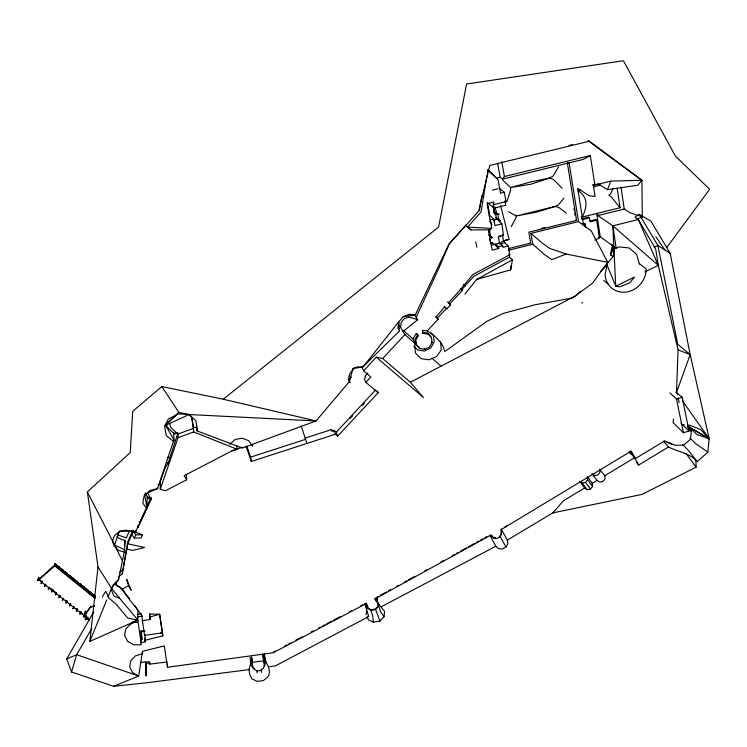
<?xml version="1.0" encoding="UTF-8"?>
<svg xmlns="http://www.w3.org/2000/svg" width="747" height="747" viewBox="0 0 747 747"><rect width="100%" height="100%" fill="white"/><g stroke="black" fill="none" stroke-linecap="round" stroke-linejoin="round"><path stroke-width="1.12" d="M138.074 525.262L137.999 527.475L151.202 499.295L151.221 497.549M167.393 661.926L149.755 664.148L149.774 662.421M146.785 507.353L150.717 497.773L147.308 496.82L145.105 492.936M146.151 663.439L145.954 676.035L145.936 662.094L146.151 663.439L149.577 663M135.132 605.761L137.906 610.458L137.737 620.066L141.155 642.812L145.086 641.86L144.946 634.651M147.308 496.82L146.748 508.688L142.826 503.104L144.04 495.896L150.016 490.321L157.71 488.818L157.477 487.819M145.086 641.86L145.226 638.022M145.011 631.262L141.127 631.794L141.08 644.829L133.75 644.81L127.634 641.374L124.628 635.557L125.683 629.161L130.482 624.165L135.095 621.84M141.155 642.812L141.323 638.564L141.706 639.105M139.474 522.274L139.446 523.031L145.805 509.445M682.562 444.512L688.314 450.31L697.203 461.665L707.839 452.103L709.192 438.788L690.181 354.592L670.152 253.308L650.898 221.103L639.161 214.258L634.959 217.162L638.321 219.534L655.726 249.237L658.294 265.334L678.071 349.848L676.511 392.464L677.846 394.351M116.887 536.43A11.625 10.449 -1.3 0 0 119.595 538.596L125.16 540.548L124.488 552.005L118.493 550.464L114.207 545.992L112.526 541.033L114.328 535.776L119.231 531.761L125.785 530.221L135.861 531.836L135.674 530.575M119.492 575.965L122.209 573.939L127.877 541.5L132.789 530.389M118.745 576.245L118.549 579.541L111.48 588.319L108.016 596.806M510.995 265.633L510.705 269.835L476.763 279.397L464.839 294.159M367.01 616.789L368.383 619.749L373.332 622.195L379.878 621.056L384.117 616.602L380.587 611.868L378.598 605.649L378.766 603.436M384.117 616.602L384.528 611.251L378.262 603.744L376.292 597.581L378.318 596.461M142.612 652.15L142.481 653.784L135.487 655.791L130.734 660.712L129.689 666.996L132.649 672.702L138.699 676.054L142.481 651.291L164.275 645.931L167.468 667.258L273.187 652.775L366.114 603.604L368.448 608.628L371.745 610.271L375.321 609.645L377.758 607.087L378.029 603.557L374.742 599.038L490.62 535.207L493.916 538.157L497.063 538.419L499.967 536.888L501.517 534.133L500.92 529.754L631.206 451.123L635.408 458.555L664.494 441.01L675.325 445.305L683.916 445.081L690.452 439.171L691.395 430.991L687.343 426.808M400.644 327.373L401.158 322.405L404.491 318.483L409.431 317.045L417.722 319.763L403.053 331.472M137.756 620.141L89.855 641.393L97.997 566.917L87.38 491.937L130.221 452.561L132.714 411.317L161.838 386.535L223.26 399.234L316.056 420.944L349.465 381.484L352.957 368.402L362.631 367.104L399.514 330.958L398.73 321.78L403.296 316.663L409.627 314.235L415.183 315.066L448.91 244.241L478.64 211.224L489.808 165.414L589.448 141.183L641.888 180.279L642.299 217.162L637.023 218.712M673.477 419.104L673.075 422.578L683.421 432.774L689.033 430.991L682.198 397.273L675.848 392.082M690.648 431.075L690.91 428.787L689.444 427.209M366.086 614.818L366.665 609.879M611.69 247.948L610.607 255.203L613.268 256.361L614.473 248.742M122.209 573.939L127.774 543.769L133.601 530.594L133.564 531.462L131.677 530.79M479.387 210.514L481.796 195.733M486.988 175.461L481.021 212.017L467.594 227.116L470.937 229.908L489.985 229.852L491.722 228.283L491.087 224.791L491.787 224.623L491.517 223.129L489.808 221.551M487.361 173.173L487.735 170.895M444.25 306.363L446.809 308.81L450.488 304.86L448.265 302.862L458.023 292.366L472.842 274.569L509.799 254.736L509.034 253.999L509.594 257.099L512.405 259.835L510.705 269.798M124.357 544.862L125.16 540.548M87.38 491.937L114.571 544.937L124.684 549.867L118.549 579.541L113.068 585.06L111.378 589.822L113.833 595.938L119.679 598.366L137.644 619.758L137.569 622.354L131.528 622.522L132.452 623.605M611.933 244.222L612.577 246.305L610.607 255.203L614.557 246.454M264.522 666.287L265.456 662.309L264.345 653.896C263.738 662.001 272.244 668.21 268.332 676.418L263.476 680.545L257.426 681.413L251.991 678.911L249.666 674.457L249.059 669.611L250.768 663.187M186.358 474.317L186.647 479.789L165.432 490.751L160.241 489.294L160.203 481.74L165.358 467.351L168.168 463.075L177.879 433.195L173.78 434.119M249.059 669.611L145.852 682.889L113.516 686.278L71.544 671.983L76.68 654.68L91.648 628.722M506.765 201.886L510.593 190.158L510.621 187.553L502.936 180.391M87.735 617.05L86.689 619.749L88.109 618.086M87.772 617.47L87.25 619.002L87.885 618.46M160.241 489.294L178.057 437.621L177.879 433.195M114.571 544.937L119.492 530.996L135.805 531.481L146.944 507.381L144.591 494.477L157.598 488.323L173.958 439.918L173.752 433.213L166.992 426.873L166.618 424.604M77.38 608.842L76.306 611.541L77.735 609.869M77.417 609.263L76.876 610.794L77.511 610.243M639.161 214.258L657.911 245.483L677.753 344.32L690.181 354.592L676.511 392.464L676.39 391.914M66.922 600.551L65.829 603.249L67.267 601.578M66.959 600.971L66.399 602.502L67.034 601.951M56.389 592.595L55.82 594.126L56.455 593.566M52.813 589.364L51.692 592.063L53.168 590.784M48.985 587.273L48.125 589.243L49.722 587.674M45.418 584.443L44.549 586.423L46.034 585.134M41.832 581.614L40.964 583.584L42.448 582.287M607.498 189.645L610.822 181.101L641.888 180.279L637.779 185.237L607.498 189.645L597.787 183.697M89.855 641.393L106.718 599.99M612.885 188.58L610.701 193.818L608.786 195.312L611.121 196.648L620.047 207.741L582.249 217.06L581.334 216.415L581.726 218.852L582.641 219.506L583.444 224.604L582.529 223.932M129.352 531.098L126.346 537.905L118.353 535.104L117.951 533.442M134.339 538.129L135.767 534.899L133.218 531.462L142.518 534.749L141.09 537.952L134.339 538.129L131.789 534.684M416.135 317.288L438.834 268.285L449.433 243.541L465.726 225.22L470.937 229.908M511.265 226.658L515.934 217.937L516.252 215.995L508.623 211.812M439.871 341.482L440.711 342.331L441.253 349.969L436.659 356.506L429.002 359.793L421.037 358.672L415.528 353.154L414.594 345.329L415.444 343.816L413.091 339.007L416.163 333.545L418.283 335.683L415.752 340.184L416.34 345.123L419.814 348.616L424.838 349.335L429.506 347.019L432.046 342.537L431.477 337.597L427.368 333.087L422.335 332.359L422.97 333.349L428.012 334.086M416.378 333.386L417.666 334.684L415.136 339.175L416.34 345.123M500.723 534.189L501.657 532.527L501.181 528.988L507.39 540.1L507.876 543.695L505.962 547.084L502.386 548.97L498.51 548.653L495.803 546.234L489.789 535.011L492.46 537.392L495.317 537.635M71.544 671.983L66.707 658.919L93.674 612.036M102.274 597.068L105.719 591.082L109.155 598.366L115.841 603.903L127.784 618.068L137.737 620.066L131.528 622.522M558.653 166.796L553.079 176.077L549.764 177.973L530.874 184.238L510.621 187.553L530.491 181.997L549.764 177.973L553.658 179.625L562.146 188.309M189.14 414.538L164.947 425.613L178.888 412.428L189.14 414.538L316.056 420.944L242.355 448.06L197.068 430.907L196.059 421.019L189.14 414.538L178.757 413.894L168.402 418.908L164.676 426.033L166.254 435.604L173.762 441.561L173.958 439.918L165.432 424.856M85.942 613.184L90.714 606.816L94.561 605.668M85.98 613.567L90.032 607.414L94.608 606.05M497.726 163.761L500.135 177.235L502.582 179.112L504.402 176.535L590.335 155.572L594.845 185.023L610.822 181.101M493.935 220.972L494.318 219.935L496.587 219.375L495.485 213.315L493.767 211.803M667.024 247.192L709.65 189.308L675.335 155.974L623.409 60.722L466.614 84L438.62 227.041L223.26 399.234M582.23 483.038L585.489 482.403L587.59 479.798L587.301 476.726L592.315 483.3L592.604 486.39L590.475 489.033L587.179 489.677L584.64 487.95L579.709 481.329L582.23 483.038L587.179 489.677M563.873 198.244L558.326 204.949L555.17 206.424L536.206 212.26L516.252 215.995L555.17 206.424L558.728 207.414L566.282 213.11M606.919 263.868L613.268 256.361M507.39 540.1L552.799 512.909L563.35 500.845L584.64 487.95M349.876 378.785L351.258 377.291L350.026 376.255M398.226 326.869L399.524 325.468L404.902 334.619L415.444 343.816M306.756 443.503L305.224 438.078L331.201 429.665L331.649 431.019L334.03 430.253L335.394 434.222L337.7 436.117L378.131 392.745L365.843 382.352L370.839 376.974L363.612 370.839L376.292 357.15L382.716 358.532L410.336 382.24L423.446 397.572L376.292 357.15M367.897 372.977L364.938 376.161L365.488 377.384L364.237 378.738L365.843 382.352M382.716 358.532L404.902 334.619M444.586 306.821L435.921 317.214L438.153 319.193L427.172 330.986L422.615 330.323L422.97 333.349M450.488 304.86L449.769 303.898L462.337 290.387L461.898 289.836L464.914 285.952L473.981 276.213L509.594 257.099M438.153 319.193L437.397 318.11L446.473 308.352L446.809 308.81M337.7 436.117L336.327 432.13L375.648 389.906M350.212 418.329L352.584 415.78M362.071 405.602L364.443 403.053M378.598 605.649L375.442 608.964L379.878 621.056M580.176 291.545L576.086 295.541L410.336 382.24M600.607 271.563L607.143 265.166L607.647 262.309L591.344 231.01L578.477 221.607L569.083 162.585M164.947 425.613L178.888 412.428L161.838 386.535M95.252 598.534L54.708 565.918L54.559 563.78L95.149 596.059M54.68 565.507L56.156 564.19L54.802 563.555M68.771 575.218L70.386 575.657L68.92 576.964L68.631 575.115M72.674 579.355L73.309 578.794L72.59 578.393M75.802 580.886L77.436 581.334L75.97 582.641L75.671 580.774M89.733 592.1L91.386 592.576L89.929 593.865L89.603 591.997M93.599 596.199L94.234 595.639L93.496 595.228M89.621 620.047L38.872 579.859L54.708 565.918M38.928 578.309L38.76 577.683L37.359 580.736L38.853 579.439M45.128 585.667L45.716 584.135M48.704 588.496L49.349 587.936M52.262 591.316L52.906 590.756M55.539 594.36L55.241 594.873L56.716 593.594M59.078 597.161L58.78 597.675L60.255 596.395M62.608 599.953L62.309 600.467L63.756 598.786M62.879 599.72L63.523 599.169M69.63 605.509L69.331 606.022L70.806 604.753M73.122 608.273L72.823 608.786L74.121 607.012M73.393 608.039L73.944 606.508M80.069 613.773L79.78 614.286L81.246 613.026M83.533 616.508L83.234 617.022L84.7 615.761M83.804 616.275L84.336 614.744M119.716 572.221L122.405 570.204M504.935 526.999L507.596 525.281M491.311 245.287L499.538 243.261L503.478 240.87L509.155 239.47L500.583 205.388M592.315 483.3L597.114 480.386L599.654 482.123L602.95 481.479L605.079 478.836L604.799 475.736L599.636 469.247L599.916 472.319L597.815 474.943L594.556 475.578L592.044 473.85L597.114 480.386M604.799 475.736L634.548 457.715L638.685 465.026L668.509 446.986C677.716 451.767 688.006 452.785 695.915 460.021L696.092 467.174L641.962 494.421L552.799 512.909M499.538 243.261L498.352 236.79L500.331 235.604M380.344 595.35L386.423 591.997M388.449 590.877L390.476 589.756M396.554 586.404L398.59 585.293M404.669 581.941L406.695 580.821M408.721 579.7L414.8 576.348M424.931 570.764L426.957 569.644M441.15 561.828L443.176 560.708M452.299 555.684L454.325 554.563M456.352 553.443L458.378 552.332M460.404 551.211L466.483 547.859M468.509 546.739L474.588 543.386M476.614 542.275L478.65 541.155M480.676 540.034L482.702 538.923M484.728 537.803L486.755 536.682M476.763 279.397L512.405 259.835M590.335 155.572L583.276 159.419L502.582 179.112M115.598 581.997L117.242 585.844L122.545 588.953L128.615 585.648L126.607 579.214L131.145 590.298L128.615 585.648M273.337 652.056L275.391 650.973M284.644 646.08L286.699 644.988M288.753 643.905L290.807 642.812M295.943 640.095L302.105 636.836M311.359 631.943L313.413 630.851M318.549 628.134L320.603 627.041M322.667 625.958L324.721 624.875M326.775 623.782L331.911 621.065M333.965 619.973L340.137 616.714M349.381 611.821L351.435 610.729M360.689 605.836L362.743 604.753M381.287 606.779L495.803 546.234M644.866 271.936L658.294 265.334L638.321 219.534L612.839 225.837L597.843 215.575L597.497 213.306M654.269 247.257L657.911 245.483L670.152 253.308M66.707 658.919L76.68 654.68L138.699 676.054L113.516 686.278M598.478 237.462L600.252 236.743L616.21 248.377L612.839 225.837L658.294 265.334M594.631 240.114L599.43 238.162L596.666 220.216L595.714 219.553L590.205 220.916M616.004 248.219L619.3 246.874L629.179 247.995L636.621 254.344L639.404 263.99M427.172 330.986C434.922 335.72 442.794 342.023 444.717 351.613L486.988 321.229L503.31 313.432L535.319 304.701L572.473 298.034L592.53 283.188L607.647 262.309L566.133 254.036L551.734 259.639L544.218 254.335L532.76 244.25L530.874 233.363L578.477 221.607M488.538 230.347L489.602 229.945M178.057 437.621L193.669 431.943L237.238 449.339L236.762 446.099M231.934 450.674L242.756 447.173M237.238 449.339L231.028 451.347L184.145 475.68L186.647 479.789M335.394 434.222L251.365 461.45L250.628 457.136L305.579 439.339L301.256 426.089M669.928 392.903L676.521 399.066L682.198 397.273M138.027 614.361L141.463 613.782M137.952 616.826L142.332 616.126M142.257 620.626L150.184 619.543L149.802 617.041L159.643 614.258L162.426 632.868L144.535 635.352L141.687 615.098L125.319 594.126L122.545 588.953M495.55 217.666L499.099 220.841L500.163 220.58L499.127 221.317L501.928 223.839L503.497 235.52L498.352 236.79M491.517 223.129L490.676 223.334L487.063 203.614L493.646 201.998L494.112 204.566L505.999 201.653L504.328 192.306L499.444 188.384M501.928 223.839L495 225.547L493.832 219.142L489.108 214.856M489.985 229.852L488.51 230.216L492.189 250.124L498.697 248.518L498.389 246.79L495.494 243.97M488.958 232.644L488.865 229.955M489.35 229.497L490.406 235.548M489.64 236.313L491.984 237.817L491.769 236.696L490.088 235.632M541.482 228.358L544.806 227.536M581.726 218.852L588.477 217.181L589.411 217.835L590.037 221.85L596.666 220.216M567.3 162.538L576.544 220.402L528.82 232.177L530.715 243.102L508.698 248.546M597.843 215.575L624.231 209.067L629.889 212.643L638.162 215.659M582.641 219.506L589.411 217.835M490.172 243.195L492.46 242.635L492.581 243.317L491.022 243.709M508.025 239.619L504.328 240.534L504.72 242.691L508.231 246.015L509.799 254.736M499.51 243.98L504.72 242.691M498.389 246.79L502.684 245.735L502.974 247.313L508.231 246.015M508.455 250.264L532.76 244.25M492.357 190.121L497.96 188.748M504.328 192.306L500.518 193.24L498.053 179.513L487.922 169.746M488.594 203.445L493.991 208.161L505.822 205.257L505.037 200.859M592.362 185.023L595.62 184.229M580.316 190.074L578.075 190.625C588.412 197.572 587.254 206.956 582.249 217.06L577.711 188.319L588.897 195.621L595.07 196.442L593.286 184.836L594.845 185.023M593.753 186.778L600.476 185.125M493.468 212.344L494.607 212.064L497.035 214.212L499.257 214.146L497.735 214.52L494.458 211.634M495.485 213.315L494.421 213.577L493.048 206.041M490.088 220.057L493.832 219.142M569.027 145.441L572.389 144.619M500.135 177.235L496.325 178.16L487.782 169.942M144.853 640.3L162.781 635.93L162.771 634.119M173.752 433.213L176.824 432.522M581.67 302.993L582.707 302.796M268.715 666.81L275.494 665.838L368.673 616.574L364.797 603.66L366.674 607.713L370.811 609.767L374.518 609.122M263.728 660.768L264.223 664.905L263.448 668.229L260.852 670.442L257.379 670.937L254.344 669.536L252.785 666.539L252.271 662.393L263.728 660.768L262.776 654.12L263.887 662.533M250.815 663.56L252.383 663.336L251.58 656.912L252.271 662.393M263.43 658.947L264.998 658.723M157.99 484.607L160.213 484.299M143.079 630.991L140.221 631.252M144.61 630.916L140.231 631.42M403.296 316.663L415.183 315.066M135.767 534.899L142.518 534.749M140.781 662.328L149.391 661.814L149.755 664.148M682.609 424.744L684.252 424.782M149.802 617.041L149.605 614.006L159.643 614.258L162.781 635.93M491.367 228.367L467.594 227.116L465.726 225.22M160.586 632.98L162.762 633.223M126.953 549.129L132.835 550.418L144.507 547.467L127.774 543.769M589.448 141.183L588.076 140.81L641.888 180.279M147.29 498.044L150.707 498.996M166.45 462.589L168.168 463.075M167.711 457.257L169.42 457.752M566.133 254.036L549.848 248.415L542.313 243.139L530.874 233.363M682.515 400.971L709.192 438.788L696.764 434.437L690.91 428.787M640.226 216.406L642.299 217.162M475.82 241.785L476.847 247.248M678.071 349.848L690.181 354.592M663.943 441.057L673.271 444.754M191.848 417.592L193.296 426.668L196.536 427.966M688.967 424.894L700.77 429.656L709.192 438.788L688.09 426.556M254.736 668.864L252.775 667.958L250.908 664.372L250.012 657.136M114.59 584.107L120.286 587.441L129.689 598.692M687.716 425.986L709.192 438.788M707.839 452.103L695.69 443.653L689.864 437.919M611.989 245.875L612.577 246.305M575.834 219.879L576.544 220.402M39.796 579.812L41.459 581.129M50.544 588.319L53.009 590.27M54.101 591.138L56.557 593.09M65.512 600.186L67.137 601.466M75.998 608.497L77.604 609.767M79.471 611.242L81.068 612.512L81.012 611.858M81.339 612.727L82.936 613.987M53.037 590.672L53.14 590.382M54.559 563.78L94.916 596.274M54.736 564.396L58.033 567.048L57.995 566.543M61.861 570.138L65.138 572.772L65.101 572.267M65.409 572.996L68.677 575.62M72.478 578.682L75.718 581.287M79.49 584.322L82.712 586.918L82.656 586.404M82.982 587.133L86.194 589.719L86.138 589.206M86.456 589.934L89.659 592.511M93.384 595.508L94.972 596.788M54.746 564.601L58.089 567.888M61.88 570.344L65.213 573.612M65.428 573.201L68.696 575.825M72.496 578.888L75.736 581.493M79.509 584.537L82.796 587.768M83.001 587.347L86.279 590.569M86.484 590.139L89.677 592.716M93.403 595.714L94.99 597.002M95.065 597.637L54.652 565.115L38.965 579.149L38.937 578.514M334.03 430.253L336.327 432.13M331.201 429.665L333.592 431.635M603.753 280.564L608.254 284.252M494.112 204.566L493.188 203.763L493.991 208.161M403.978 331.052L413.091 339.007M432.018 358.289L441.216 366.329M530.081 242.542L530.715 243.102M435.912 316.793L437.397 318.11M497.409 218.451L500.294 221.028M491.423 535.039L493.916 538.157M447.546 301.909L449.769 303.898M460.423 288.501L461.898 289.836M460.862 289.042L462.337 290.387M463.448 284.616L465.194 286.288M188.683 414.324L191.605 417.087L193.426 428.423L177.917 434.063L170.437 427.032L169.886 423.67M499.229 242.411L502.684 245.735M488.799 234.735L491.984 237.817M689.658 429.31L691.395 430.991M489.042 235.641L491.433 237.957M680.975 423.157L689.033 430.991M493.636 243.55L498.697 248.518M415.724 344.106L419.198 347.588M413.913 346.178L417.797 350.072L424.529 351.034L430.776 347.925L434.175 341.921L433.419 335.3L431.094 332.947M427.368 333.087L430.823 336.589M663.7 441.468L668.509 446.986M629.039 451.431L635.408 458.555M636.612 462.645L638.685 465.026M119.679 598.366L111.48 588.319L97.997 566.917M587.59 479.798L592.604 486.39M585.489 482.403L590.475 489.033M685.83 453.233L696.092 467.174M376.292 597.581L377.608 599.402M375.031 598.375L377.422 601.671M655.894 236.855L664.961 249.993M414.51 314.758L417.722 319.763M431.392 341.519L432.046 342.537M417.666 334.684L418.283 335.683M424.212 348.307L424.838 349.335M399.514 330.958L397.946 328.288L398.73 321.78L362.734 367.347L357.785 366.824L353.051 368.616L353.48 369.625A10.477 9.87 -23.5 0 0 349.951 382.66L348.326 378.701M630.739 451.263L633.886 456.828M629.553 452.337L630.58 454.148M147.663 493.029L151.202 499.295M499.79 535.86L505.962 547.084M115.542 546.916L122.349 560.736M366.17 603.072L367.869 606.723M377.282 390.905L378.131 392.745M639.311 263.644L646.08 268.827A21.635 19.543 -48.3 0 1 626.266 292.04A21.635 19.543 -48.3 0 1 605.107 274.373L607.143 265.166L615.724 286.26L619.87 286.848L629.824 282.786L634.53 277.016L615.724 286.26L612.839 225.837M361.893 367.048L363.612 370.839M246.818 446.258L250.628 457.136M245.996 446.118L251.365 461.45M370.811 609.767L372.734 616.023L373.332 622.195M494.906 206.779L497.035 214.212M499.099 220.841L497.735 214.52M677.987 398.039L679.172 402.502M676.521 399.066L683.421 432.774M489.565 238.788L489.976 240.964M487.389 202.4L489.658 214.744M502.311 234.418L503.478 240.87M493.776 207.498L495.009 214.65M501.788 161.791L504.402 176.535M252.299 444.4L252.607 446.174L248.686 440.665L242.075 438.172L234.997 439.544L229.852 444.334L229.702 443.27M582.641 224.651L582.436 223.362L583.351 224.025L585.19 223.568L585.713 226.92M573.995 208.357L574.359 210.663M574.732 212.97L575.097 215.276M584.443 224.016L584.798 226.248M141.127 631.794L142.294 639.301M596.732 213.81L600.252 236.743M617.171 188.179L620.047 207.741M621.037 187.217L624.231 209.067M261.179 669.135L261.618 672.319M256.828 670.834L257.108 672.963M93.319 594.995L93.478 596.358M93.058 594.78L93.114 595.294L89.864 592.212M93.207 596.143L89.948 592.931L90.014 593.576M149.605 614.006L150.184 619.543M79.173 583.594L79.219 584.107L75.942 580.998M79.303 584.957L76.007 581.717L76.063 582.352M72.431 578.169L72.552 579.523M72.16 577.945L72.207 578.458L68.911 575.33M72.282 579.298L68.967 576.049L69.023 576.684M61.553 569.41L61.59 569.914L58.266 566.758M61.656 570.755L58.322 567.477L58.369 568.103M196.564 424.315L197.068 430.907M193.296 426.668L193.669 431.943M38.76 577.683L38.872 579.859M167.421 664.055L167.468 667.258M80.881 612.008L80.34 613.539L80.881 612.008M70.451 603.744L69.901 605.275L70.451 603.744M59.919 595.396L59.358 596.928L59.919 595.396M42.14 581.297L41.543 582.828L42.14 581.297M38.545 578.449L37.948 579.98L38.545 578.449M55.549 564.489L54.914 565.059L54.839 564.097L55.549 564.489M58.378 566.431L58.257 568.392L59.732 567.076L58.378 566.431M59.125 567.365L58.49 567.935L58.415 566.982L59.125 567.365M61.936 569.298L61.824 571.259L63.299 569.942L61.936 569.298M62.683 570.241L62.048 570.801L61.973 569.849L62.683 570.241M65.484 572.155L65.381 574.116L66.847 572.809L65.484 572.155M66.24 573.098L65.605 573.659L65.521 572.706L66.24 573.098M69.779 575.946L69.144 576.516L69.06 575.554L69.779 575.946M72.534 577.842L72.45 579.803L73.916 578.505L72.534 577.842M76.82 581.624L76.194 582.184L76.101 581.222L76.82 581.624M79.546 583.491L79.471 585.461L80.937 584.163L79.546 583.491M80.331 584.443L79.696 585.004L79.602 584.042L80.331 584.443M83.038 586.302L82.973 588.272L84.43 586.974L83.038 586.302M83.823 587.254L83.188 587.814L83.094 586.853L83.823 587.254M86.512 589.103L86.456 591.073L87.913 589.785L86.512 589.103M87.306 590.065L86.671 590.625L86.568 589.654L87.306 590.065M90.77 592.857L90.144 593.417L90.042 592.446L90.77 592.857M93.431 594.668L93.384 596.648L94.841 595.368L93.431 594.668M85.737 611.158L84.504 612.232L85.279 619.926L86.521 618.852L85.737 611.158"/></g></svg>
